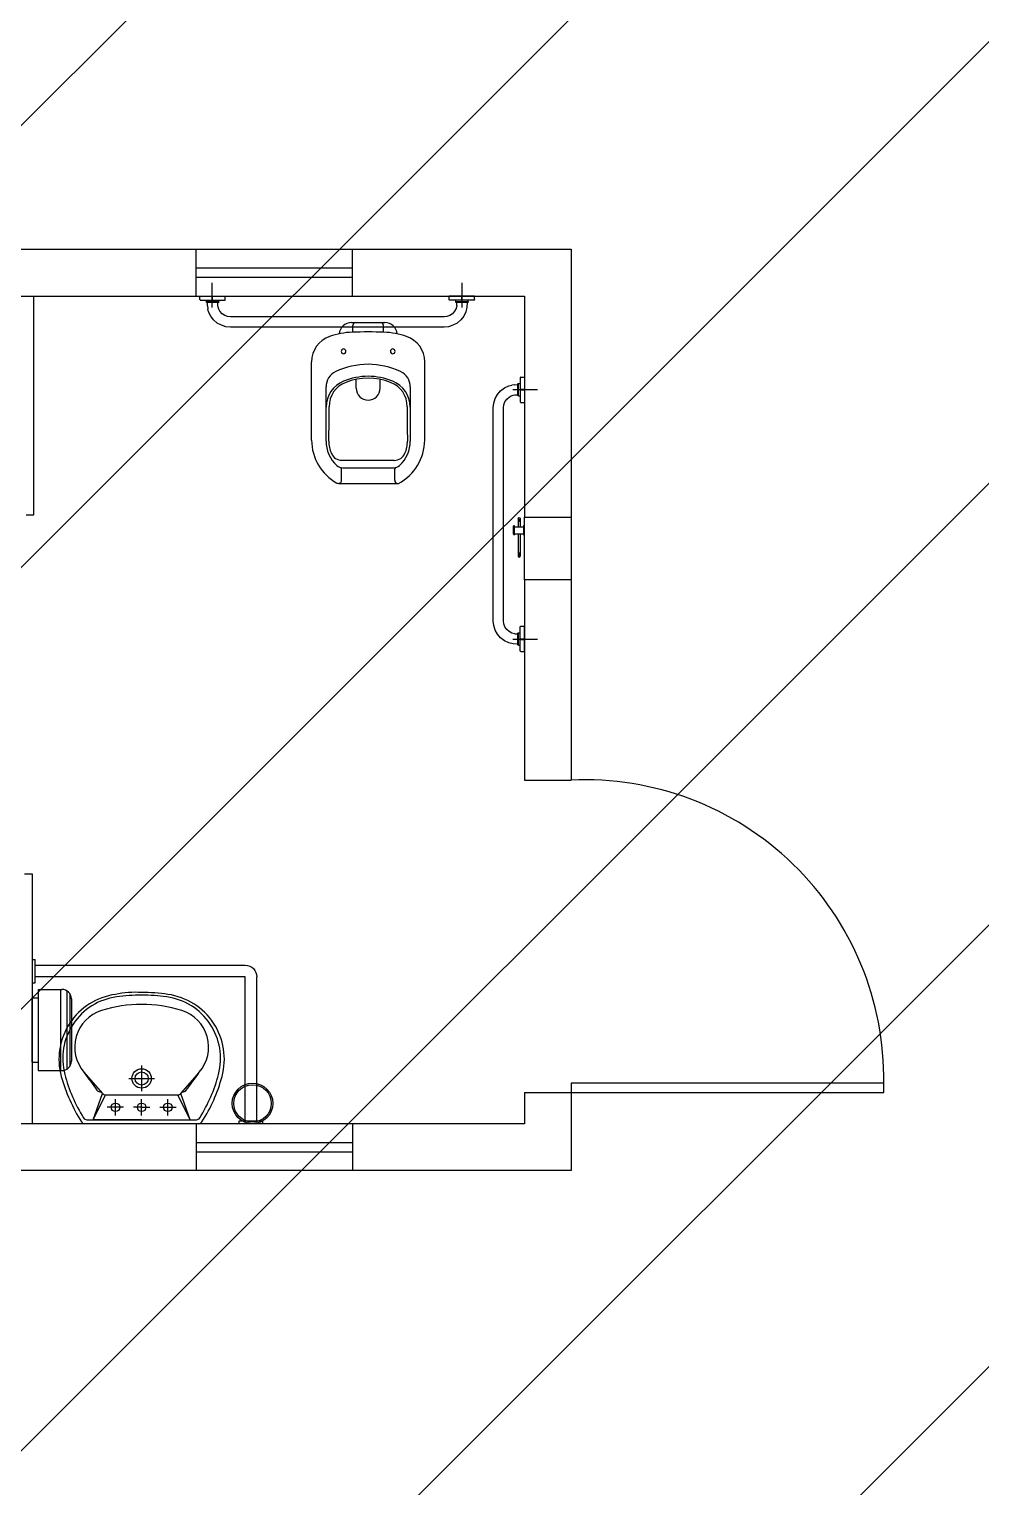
# Model space of a CAD drawing. Header units: millimetres. Extents: x 732 to 1037, y 127 to 299.
# Drawn here: x 738.818 to 741.864, y 276.06 to 280.728 of the extents above; entities that cross this region are included whole.
import ezdxf

# ---------------------------------------------------------------- set-up
doc = ezdxf.new("R2010")
doc.units = ezdxf.units.MM
doc.layers.add('I-ARQ', color=8, linetype='Continuous')

# ---------------------------------------------------------------- blocks, each defined once
blk = doc.blocks.new('A$C4CA24491')
at = {"layer": 'I-ARQ', "color": 2}
for p, q in [((0, 0.9326), (12.75, 13.6826)), ((0.6, 0.1183), (12.75, 12.2683)), ((1.8959, 0), (12.75, 10.8541)), ((3.3101, 0), (12.75, 9.4399)), ((4.7243, 0), (12.75, 8.0257)), ((6.1385, 0), (12.75, 6.6115))]:
    blk.add_line(p, q, dxfattribs=at)

msp = doc.modelspace()

# ---------------------------------------------------------------- linework, layer by layer
at = {"layer": 'I-ARQ'}
for p, q in [((736.8576, 280.0231), (740.5526, 280.0231)), ((739.3526, 279.8731), (739.3526, 280.0231)), ((739.8526, 279.8731), (739.8526, 280.0231)), ((740.5526, 280.0231), (740.5526, 279.165)), ((739.3526, 279.9631), (739.8526, 279.9631)), ((739.3526, 279.9331), (739.8526, 279.9331)), ((739.4036, 279.8364), (739.4036, 279.9152)), ((740.2036, 279.8364), (740.2036, 279.9152)), ((737.0026, 279.8731), (740.4026, 279.8731)), ((738.8326, 279.1731), (738.8326, 279.8731)), ((738.8326, 279.1731), (738.8326, 279.8731)), ((739.3642, 279.862), (739.3642, 279.8731)), ((739.3642, 279.8731), (739.4454, 279.8731)), ((739.3642, 279.862), (739.3644, 279.861)), ((739.3644, 279.861), (739.3652, 279.8602)), ((739.3652, 279.8602), (739.3662, 279.8599)), ((739.3662, 279.8599), (739.4033, 279.8599)), ((739.3847, 279.8541), (739.3847, 279.8599)), ((739.385, 279.853), (739.3847, 279.8541)), ((739.4245, 279.8541), (739.3847, 279.8541)), ((739.3857, 279.8523), (739.385, 279.853)), ((739.3868, 279.852), (739.3857, 279.8523)), ((739.4225, 279.852), (739.3868, 279.852)), ((739.3885, 279.8413), (739.3881, 279.852)), ((739.4033, 279.8599), (739.4033, 279.8731)), ((739.4033, 279.8701), (739.4048, 279.8701)), ((739.4048, 279.8599), (739.4048, 279.8731)), ((739.4048, 279.8599), (739.4434, 279.8599)), ((739.4211, 279.8428), (739.4211, 279.852)), ((739.4235, 279.8523), (739.4225, 279.852)), ((739.4243, 279.853), (739.4235, 279.8523)), ((739.4245, 279.8541), (739.4243, 279.853)), ((739.4245, 279.8541), (739.4245, 279.8599)), ((739.4434, 279.8599), (739.4444, 279.8602)), ((739.4444, 279.8602), (739.4451, 279.861)), ((739.4451, 279.861), (739.4454, 279.862)), ((739.4454, 279.862), (739.4454, 279.8731)), ((740.1618, 279.862), (740.1618, 279.8731)), ((740.2431, 279.8731), (740.1618, 279.8731)), ((740.1621, 279.861), (740.1618, 279.862)), ((740.1628, 279.8602), (740.1621, 279.861)), ((740.1639, 279.8599), (740.1628, 279.8602)), ((740.2024, 279.8599), (740.1639, 279.8599)), ((740.1827, 279.8541), (740.1827, 279.8599)), ((740.183, 279.853), (740.1827, 279.8541)), ((740.2225, 279.8541), (740.1827, 279.8541)), ((740.1837, 279.8523), (740.183, 279.853)), ((740.1847, 279.852), (740.1837, 279.8523)), ((740.2205, 279.852), (740.1847, 279.852)), ((740.1861, 279.8428), (740.1861, 279.852)), ((740.2024, 279.8599), (740.2024, 279.8731)), ((740.204, 279.8701), (740.2024, 279.8701)), ((740.204, 279.8599), (740.204, 279.8731)), ((740.241, 279.8599), (740.204, 279.8599)), ((740.2191, 279.852), (740.2186, 279.8375)), ((740.2215, 279.8523), (740.2205, 279.852)), ((740.2222, 279.853), (740.2215, 279.8523)), ((740.2225, 279.8541), (740.2222, 279.853)), ((740.2225, 279.8541), (740.2225, 279.8599)), ((740.242, 279.8602), (740.241, 279.8599)), ((740.2428, 279.861), (740.242, 279.8602)), ((740.2431, 279.862), (740.2428, 279.861)), ((740.2431, 279.862), (740.2431, 279.8731)), ((740.4026, 279.8731), (740.4026, 279.165)), ((740.4026, 279.8731), (740.4026, 279.165)), ((739.3885, 279.8413), (739.3898, 279.8327)), ((739.3921, 279.823), (739.3898, 279.8327)), ((739.3986, 279.8092), (739.3921, 279.823)), ((739.408, 279.7969), (739.3986, 279.8092)), ((739.422, 279.837), (739.4211, 279.8428)), ((739.4243, 279.8308), (739.422, 279.837)), ((739.4281, 279.8243), (739.4243, 279.8308)), ((739.435, 279.8166), (739.4281, 279.8243)), ((739.4435, 279.8109), (739.435, 279.8166)), ((739.4526, 279.8076), (739.4435, 279.8109)), ((739.4618, 279.8066), (739.4526, 279.8076)), ((740.1455, 279.8066), (739.4618, 279.8066)), ((740.1546, 279.8076), (740.1455, 279.8066)), ((740.1637, 279.8109), (740.1546, 279.8076)), ((740.1722, 279.8166), (740.1637, 279.8109)), ((740.1792, 279.8243), (740.1722, 279.8166)), ((740.1839, 279.8334), (740.1792, 279.8243)), ((740.1861, 279.8428), (740.1839, 279.8334)), ((740.2086, 279.8092), (740.1992, 279.7969)), ((740.2152, 279.823), (740.2086, 279.8092)), ((740.2186, 279.8375), (740.2152, 279.823)), ((739.4198, 279.7867), (739.408, 279.7969)), ((739.4331, 279.7794), (739.4198, 279.7867)), ((739.4473, 279.775), (739.4331, 279.7794)), ((739.4618, 279.7736), (739.4473, 279.775)), ((740.1455, 279.7736), (739.4618, 279.7736)), ((739.8494, 279.788), (739.8624, 279.788)), ((739.8534, 279.757), (739.8534, 279.779)), ((739.8624, 279.788), (739.9558, 279.788)), ((739.9517, 279.757), (739.9517, 279.779)), ((740.1599, 279.775), (740.1455, 279.7736)), ((740.1741, 279.7794), (740.1599, 279.775)), ((740.1874, 279.7867), (740.1741, 279.7794)), ((740.1992, 279.7969), (740.1874, 279.7867)), ((739.7216, 279.4115), (739.7216, 279.6625)), ((740.0835, 279.4115), (740.0835, 279.6624)), ((739.8642, 279.578), (739.8642, 279.6061)), ((739.941, 279.5769), (739.941, 279.6061)), ((740.3162, 279.558), (740.3263, 279.5698)), ((740.3263, 279.5698), (740.3387, 279.5792)), ((740.3387, 279.5792), (740.3525, 279.5857)), ((740.3525, 279.5857), (740.3621, 279.588)), ((740.3707, 279.5893), (740.3621, 279.588)), ((740.3658, 279.5742), (740.4446, 279.5742)), ((740.3707, 279.5893), (740.3815, 279.5897)), ((740.3815, 279.591), (740.3818, 279.592)), ((740.3815, 279.5553), (740.3815, 279.591)), ((740.3818, 279.592), (740.3825, 279.5928)), ((740.3825, 279.5928), (740.3835, 279.593)), ((740.3835, 279.593), (740.3894, 279.593)), ((740.3835, 279.5532), (740.3835, 279.593)), ((740.3897, 279.6126), (740.3894, 279.6116)), ((740.3894, 279.6116), (740.3894, 279.5745)), ((740.3894, 279.5745), (740.4026, 279.5745)), ((740.3894, 279.573), (740.4026, 279.573)), ((740.3894, 279.573), (740.3894, 279.5344)), ((740.3904, 279.6133), (740.3897, 279.6126)), ((740.3914, 279.6136), (740.3904, 279.6133)), ((740.3914, 279.6136), (740.4026, 279.6136)), ((740.3996, 279.5745), (740.3996, 279.573)), ((740.4026, 279.6136), (740.4026, 279.5324)), ((740.303, 279.516), (740.3045, 279.5305)), ((740.3045, 279.5305), (740.3088, 279.5446)), ((740.3088, 279.5446), (740.3162, 279.558)), ((740.336, 279.516), (740.3371, 279.5252)), ((740.3371, 279.5252), (740.3404, 279.5343)), ((740.3404, 279.5343), (740.346, 279.5427)), ((740.346, 279.5427), (740.3538, 279.5497)), ((740.3538, 279.5497), (740.3602, 279.5534)), ((740.3602, 279.5534), (740.3665, 279.5558)), ((740.3665, 279.5558), (740.3723, 279.5567)), ((740.3723, 279.5567), (740.3815, 279.5567)), ((740.3818, 279.5542), (740.3815, 279.5553)), ((740.3825, 279.5535), (740.3818, 279.5542)), ((740.3835, 279.5532), (740.3825, 279.5535)), ((740.3835, 279.5532), (740.3894, 279.5532)), ((740.3894, 279.5344), (740.3897, 279.5334)), ((740.3897, 279.5334), (740.3904, 279.5327)), ((740.3904, 279.5327), (740.3914, 279.5324)), ((740.3914, 279.5324), (740.4026, 279.5324)), ((740.303, 278.8323), (740.303, 279.516)), ((740.336, 278.8323), (740.336, 279.516)), ((739.819, 279.3472), (739.9862, 279.3472)), ((739.8177, 279.2832), (739.8177, 279.319)), ((739.8211, 279.3232), (739.984, 279.3232)), ((739.9875, 279.2832), (739.9875, 279.319)), ((739.8073, 279.2731), (740, 279.2731)), ((738.8076, 279.1731), (738.8326, 279.1731)), ((738.8076, 279.1731), (738.8326, 279.1731)), ((740.3828, 279.1609), (740.3828, 279.1347)), ((740.3828, 279.1609), (740.3828, 279.1347)), ((740.3888, 279.157), (740.3828, 279.157)), ((740.3888, 279.157), (740.3828, 279.157)), ((740.3888, 279.1549), (740.3828, 279.1549)), ((740.3888, 279.1549), (740.3828, 279.1549)), ((740.3888, 279.1509), (740.3828, 279.1509)), ((740.3888, 279.1509), (740.3828, 279.1509)), ((740.3888, 279.1609), (740.3888, 279.1347)), ((740.3888, 279.1609), (740.3888, 279.1347)), ((740.4026, 278.965), (740.4026, 279.165)), ((740.4026, 279.165), (740.5526, 279.165)), ((740.4026, 278.965), (740.4026, 279.165)), ((740.5526, 279.165), (740.5526, 278.965)), ((740.3676, 279.1102), (740.3676, 279.1361)), ((740.3676, 279.1102), (740.3676, 279.1361)), ((740.3711, 279.1102), (740.3711, 279.1361)), ((740.3711, 279.1102), (740.3711, 279.1361)), ((740.3711, 279.1347), (740.4005, 279.1347)), ((740.3711, 279.1347), (740.4005, 279.1347)), ((740.3711, 279.1116), (740.4005, 279.1116)), ((740.3711, 279.1116), (740.4005, 279.1116)), ((740.3828, 279.1116), (740.3828, 279.0401)), ((740.3828, 279.1116), (740.3828, 279.0401)), ((740.3888, 279.1116), (740.3888, 279.0401)), ((740.3888, 279.1116), (740.3888, 279.0401)), ((740.4005, 279.1082), (740.4005, 279.1381)), ((740.4005, 279.1082), (740.4005, 279.1381)), ((740.3888, 279.0501), (740.3828, 279.0501)), ((740.3888, 279.0501), (740.3828, 279.0501)), ((740.3888, 279.0451), (740.3828, 279.0451)), ((740.3888, 279.0451), (740.3828, 279.0451)), ((740.3888, 279.0418), (740.3828, 279.0418)), ((740.3888, 279.0418), (740.3828, 279.0418)), ((740.3887, 279.0393), (740.3829, 279.0393)), ((740.3887, 279.0393), (740.3829, 279.0393)), ((740.5526, 278.965), (740.4026, 278.965)), ((740.4026, 278.965), (740.4026, 278.3231)), ((740.5526, 278.965), (740.5526, 278.3231)), ((740.3045, 278.8179), (740.303, 278.8323)), ((740.3371, 278.8231), (740.336, 278.8323)), ((740.3404, 278.8141), (740.3371, 278.8231)), ((740.3088, 278.8037), (740.3045, 278.8179)), ((740.3162, 278.7903), (740.3088, 278.8037)), ((740.3263, 278.7786), (740.3162, 278.7903)), ((740.3387, 278.7691), (740.3263, 278.7786)), ((740.346, 278.8056), (740.3404, 278.8141)), ((740.3538, 278.7986), (740.346, 278.8056)), ((740.3628, 278.7939), (740.3538, 278.7986)), ((740.3723, 278.7916), (740.3628, 278.7939)), ((740.3723, 278.7916), (740.3815, 278.7917)), ((740.3815, 278.7931), (740.3818, 278.7941)), ((740.3815, 278.7573), (740.3815, 278.7931)), ((740.3818, 278.7941), (740.3825, 278.7948)), ((740.3825, 278.7948), (740.3835, 278.7951)), ((740.3835, 278.7951), (740.3894, 278.7951)), ((740.3835, 278.7553), (740.3835, 278.7951)), ((740.3894, 278.8139), (740.3897, 278.8149)), ((740.3894, 278.7753), (740.3894, 278.8139)), ((740.3897, 278.8149), (740.3904, 278.8157)), ((740.3904, 278.8157), (740.3914, 278.8159)), ((740.3914, 278.8159), (740.4026, 278.8159)), ((740.4026, 278.7347), (740.4026, 278.8159)), ((740.3525, 278.7626), (740.3387, 278.7691)), ((740.3669, 278.7592), (740.3525, 278.7626)), ((740.3658, 278.7742), (740.4446, 278.7742)), ((740.3815, 278.7587), (740.3669, 278.7592)), ((740.3818, 278.7563), (740.3815, 278.7573)), ((740.3825, 278.7556), (740.3818, 278.7563)), ((740.3835, 278.7553), (740.3825, 278.7556)), ((740.3835, 278.7553), (740.3894, 278.7553)), ((740.3894, 278.7753), (740.4026, 278.7753)), ((740.3894, 278.7738), (740.4026, 278.7738)), ((740.3894, 278.7367), (740.3894, 278.7738)), ((740.3897, 278.7357), (740.3894, 278.7367)), ((740.3904, 278.735), (740.3897, 278.7357)), ((740.3914, 278.7347), (740.3904, 278.735)), ((740.3914, 278.7347), (740.4026, 278.7347)), ((740.3996, 278.7738), (740.3996, 278.7753)), ((740.4026, 278.3231), (740.5526, 278.3231)), ((738.8026, 278.0231), (738.8276, 278.0231)), ((738.8026, 278.0231), (738.8276, 278.0231)), ((738.8276, 278.0231), (738.8276, 277.2231)), ((738.8276, 278.0231), (738.8276, 277.2231)), ((738.8276, 277.6261), (738.8467, 277.6261)), ((738.8276, 277.4202), (738.8276, 277.6261)), ((738.8467, 277.6531), (738.8467, 277.3931)), ((738.8467, 277.6531), (738.9226, 277.6531)), ((738.9182, 277.6531), (738.9182, 277.3931)), ((738.9385, 277.6486), (738.9385, 277.3977)), ((738.9479, 277.6392), (738.9479, 277.407)), ((738.9526, 277.6231), (738.9526, 277.4231)), ((738.8276, 277.4202), (738.8467, 277.4202)), ((738.8467, 277.3931), (738.9226, 277.3931)), ((739.1776, 277.409), (739.1776, 277.327)), ((739.1366, 277.368), (739.2186, 277.368)), ((741.5526, 277.3531), (740.5526, 277.3531)), ((740.5526, 277.3531), (740.5526, 277.3231)), ((741.5526, 277.3231), (741.5526, 277.3531)), ((739.0222, 277.2357), (739.052, 277.3198)), ((739.0222, 277.2357), (739.0615, 277.3155)), ((739.0615, 277.3155), (739.2937, 277.3155)), ((739.0936, 277.2494), (739.0936, 277.3019)), ((739.1776, 277.2494), (739.1776, 277.3019)), ((739.2616, 277.2494), (739.2616, 277.3019)), ((739.333, 277.2357), (739.2937, 277.3155)), ((739.333, 277.2357), (739.3032, 277.3198)), ((740.4026, 277.3231), (740.4026, 277.2231)), ((740.4026, 277.3231), (740.5526, 277.3231)), ((740.5526, 277.3231), (740.5526, 277.0731)), ((740.5526, 277.3231), (741.5526, 277.3231)), ((739.0023, 277.2357), (739.333, 277.2357)), ((739.1776, 277.2357), (739.0222, 277.2357)), ((739.1198, 277.2756), (739.0673, 277.2756)), ((739.1776, 277.2756), (739.1513, 277.2756)), ((739.1776, 277.2756), (739.2038, 277.2756)), ((739.1776, 277.2357), (739.3528, 277.2357)), ((739.2353, 277.2756), (739.2878, 277.2756)), ((740.4026, 277.2231), (737.0026, 277.2231)), ((739.3598, 277.2231), (738.9954, 277.2231)), ((739.3526, 277.2231), (739.3526, 277.0731)), ((739.8526, 277.2231), (739.8526, 277.0731)), ((739.3526, 277.1631), (739.8526, 277.1631)), ((739.3526, 277.1331), (739.8526, 277.1331)), ((740.5526, 277.0731), (736.8576, 277.0731))]:
    msp.add_line(p, q, dxfattribs=at)
at = {"layer": 'I-ARQ', "extrusion": (0, 0, -1)}
for p, q in [((738.8276, 277.7494), (738.837, 277.7494)), ((738.837, 277.6744), (738.837, 277.7494)), ((738.837, 277.7306), (739.5088, 277.7306)), ((738.8276, 277.6744), (738.837, 277.6744)), ((739.5088, 277.6931), (738.837, 277.6931)), ((739.5088, 277.2325), (739.5088, 277.6931)), ((739.5463, 277.2325), (739.5463, 277.6931)), ((739.4901, 277.2325), (739.5651, 277.2325)), ((739.4901, 277.2231), (739.4901, 277.2325)), ((739.5651, 277.2231), (739.5651, 277.2325))]:
    msp.add_line(p, q, dxfattribs=at)
at = {"layer": 'I-ARQ'}
for centre, radius in [((740.3858, 279.1609), 0.003), ((740.3858, 279.1609), 0.003), ((739.1776, 277.368), 0.031), ((739.1776, 277.368), 0.021), ((739.5326, 277.2881), 0.065), ((739.5326, 277.2881), 0.0599), ((739.0936, 277.2756), 0.0137), ((739.1776, 277.2756), 0.0137), ((739.2616, 277.2756), 0.0137)]:
    msp.add_circle(centre, radius, dxfattribs=at)
for centre, radius, start, end in [((739.8613, 279.5075), 0.2499, 92.0409, 109.1322), ((739.8494, 279.7478), 0.0402, 90, 174.0043), ((739.9026, 278.3553), 1.4029, 87.9491, 92.0508), ((739.8624, 279.779), 0.00894, 90, 179.9998), ((739.9428, 279.779), 0.00894, 0.0002, 90), ((739.944, 279.5079), 0.2495, 70.8818, 87.9732), ((739.9558, 279.7478), 0.0402, 5.9912, 90), ((739.8074, 279.6625), 0.0858, 109.0855, 180.0001), ((739.9977, 279.6625), 0.0858, 359.9489, 70.9977), ((739.824, 279.696), 0.0076, 90, 270), ((739.824, 279.696), 0.0076, 270, 90), ((739.9812, 279.696), 0.0076, 90, 270), ((739.9812, 279.696), 0.0076, 270, 90), ((739.8215, 279.583), 0.0536, 114.9604, 180.906), ((739.9026, 279.4088), 0.2457, 65.0398, 114.9603), ((739.9026, 279.4088), 0.2073, 67.7368, 112.2632), ((739.9837, 279.583), 0.0536, 359.0955, 65.0414), ((734.358, 279.4965), 5.4106, 359.0719, 0.9061), ((739.8579, 279.5179), 0.0894, 112.2632, 180.2611), ((739.8606, 279.519), 0.0831, 110.8099, 180.2335), ((739.9026, 279.4091), 0.2008, 69.1401, 110.8704), ((739.9026, 279.578), 0.0384, 180, 0), ((739.9446, 279.519), 0.0831, 359.7664, 69.2154), ((739.9473, 279.5179), 0.0894, 359.7772, 67.7369), ((745.4472, 279.4965), 5.4106, 179.0937, 180.9279), ((734.358, 279.4965), 5.4195, 359.072, 0.2339), ((745.4471, 279.4965), 5.4195, 179.7659, 180.9278), ((739.878, 279.4115), 0.1564, 180, 241.2627), ((739.8705, 279.4072), 0.1027, 179.0541, 228.6116), ((739.8706, 279.4072), 0.0938, 179.0719, 203.7273), ((739.9272, 279.4115), 0.1563, 297.7697, 0.0098), ((739.9345, 279.4072), 0.1028, 311.3707, 0.9282), ((739.9347, 279.4072), 0.0936, 336.2978, 0.9532), ((739.8189, 279.3845), 0.0373, 203.6695, 270.1398), ((739.9862, 279.3845), 0.0374, 269.9013, 336.3985), ((739.8211, 279.3511), 0.0279, 228.4991, 270), ((739.8123, 279.319), 0.00536, 0.0029, 74.7666), ((739.984, 279.3511), 0.0279, 270, 311.3708), ((739.9928, 279.319), 0.00536, 105.1484, 179.9966), ((739.8077, 279.2832), 0.01, 241.1501, 0.1116), ((739.9975, 279.2832), 0.01, 180.0009, 270.2078), ((740.3694, 279.1356), 0.00182, 13.2763, 166.7237), ((740.3694, 279.1356), 0.00182, 13.2763, 166.7237), ((740.3694, 279.1106), 0.00182, 193.2763, 346.7237), ((740.3694, 279.1106), 0.00182, 193.2763, 346.7237), ((740.4016, 279.1384), 0.00108, 342.7498, 197.2502), ((740.4016, 279.1384), 0.00108, 342.7498, 197.2502), ((740.4016, 279.1078), 0.00108, 162.7498, 17.2502), ((740.4016, 279.1078), 0.00108, 162.7498, 17.2502), ((740.3858, 279.0401), 0.003, 180, 0), ((740.3858, 279.0401), 0.003, 180, 0), ((740.5965, 277.368), 0.9562, 359.1118, 92.6331), ((739.1225, 277.4295), 0.2096, 97.945, 195.2919), ((738.9226, 277.6231), 0.03, 360, 90), ((739.1245, 277.4316), 0.1995, 97.8851, 194.7183), ((739.1556, 277.357), 0.2869, 85.6149, 102.5105), ((739.1776, 277.0481), 0.5866, 90, 97.8851), ((739.1867, 277.1763), 0.4669, 80.7573, 91.1173), ((739.1776, 277.0481), 0.5866, 82.1149, 90), ((739.2307, 277.4316), 0.1995, 345.2817, 82.1149), ((739.2328, 277.4296), 0.2095, 344.6738, 82.0893), ((739.0867, 277.468), 0.1233, 107.587, 220.5597), ((739.1776, 277.1811), 0.4242, 90, 107.587), ((739.1776, 277.1811), 0.4242, 72.413, 90), ((739.2685, 277.468), 0.1233, 319.4403, 72.413), ((738.9226, 277.4231), 0.03, 270, 360), ((739.42, 277.5092), 0.505, 194.7183, 211.9899), ((744.4589, 281.2952), 6.7189, 215.55971, 216.16525), ((744.0975, 281.7567), 6.7189, 220.55971, 221.32768), ((734.2576, 281.7567), 6.7189, 318.67232, 319.44029), ((733.8963, 281.2952), 6.7189, 323.83475, 324.44029), ((738.9352, 277.5092), 0.505, 328.0101, 345.2817), ((739.4545, 277.5245), 0.5549, 195.7102, 212.1872), ((739.0456, 277.3384), 0.0137, 216.1653, 278.2711), ((739.3095, 277.3384), 0.0137, 261.7289, 323.8347), ((738.9531, 277.5012), 0.4982, 326.8675, 345.2351), ((739.0615, 277.3281), 0.0126, 221.3277, 270), ((739.2937, 277.3281), 0.0126, 270, 318.6723), ((739.0023, 277.2483), 0.0126, 211.9899, 270), ((739.3528, 277.2483), 0.0126, 270, 328.0101), ((738.9954, 277.2357), 0.0126, 212.7859, 270), ((739.3596, 277.2361), 0.013, 270.8805, 326.3336)]:
    msp.add_arc(centre, radius, start, end, dxfattribs=at)
at = {"layer": 'I-ARQ', "extrusion": (0, 0, -1)}
msp.add_ellipse((739.5088, 277.6931), major_axis=(0.0265, 0.0265), ratio=1, start_param=-0.785398, end_param=0.785398, dxfattribs=at)

# ---------------------------------------------------------------- block references
msp.add_blockref('A$C4CA24491', (733.6326, 274.3273))

doc.saveas('drawing.dxf')
